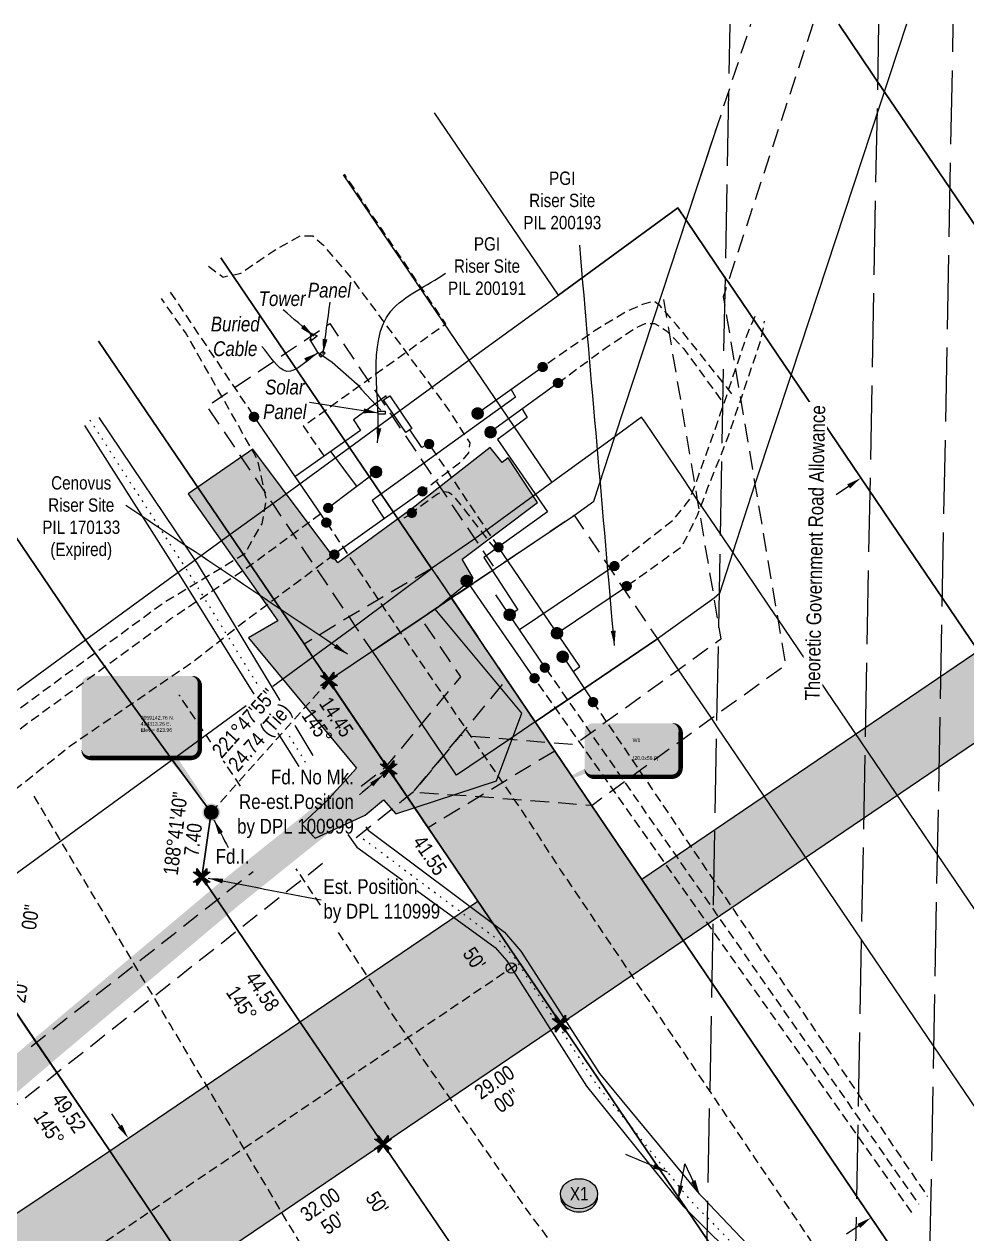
# Model space of a CAD drawing. Extents: x 413456 to 426437, y 6044251 to 6059667.
# Drawn here: x 420933 to 421570, y 6058326 to 6059144 of the extents above; entities that cross this region are included whole.
import ezdxf
from ezdxf.enums import TextEntityAlignment as Align

# ---------------------------------------------------------------- set-up
doc = ezdxf.new("R2018")
doc.units = 0
doc.header["$LTSCALE"] = 5
doc.header["$PDSIZE"] = 0.5
for name, pattern in [('foc-ACCESSROAD', [3.75, 2.5, -1.25]), ('foc-TIELINE', [1.875, 1.25, -0.625]), ('foc-TOPO', [1, 0.2, -0.8]), ('foc-UNSURVEYED', [12.5, 10, -2.5]), ('UG_PIPE', [1.875, 1.25, -0.625])]:
    doc.linetypes.add(name, pattern=pattern)
doc.layers.get('Defpoints').update_dxf_attribs({"color": 9})
for name, color, linetype in [('AS-CABLE', 224, 'foc-CABLE'), ('AS-PIPE-UG', 44, 'UG_PIPE'), ('AS-PIPE-UG_1', 44, 'UG_PIPE'), ('AS-ROADS', 254, 'Continuous'), ('AS-SYMBOL', 7, 'Continuous'), ('CG-NOTES', 7, 'Continuous'), ('F-AR', 190, 'foc-ACCESSROAD'), ('F-RW', 190, 'Continuous'), ('F-WS', 190, 'foc-ACCESSROAD'), ('L-BD', 7, 'Continuous'), ('L-MON', 1, 'Continuous'), ('L-MON-T', 1, 'Continuous'), ('L-ROAD-T', 7, 'Continuous'), ('L-TIE', 7, 'foc-TIELINE'), ('L-USEC', 7, 'foc-UNSURVEYED'), ('P-CROSSINGS', 250, 'Continuous'), ('P-PROPOSED', 10, 'Continuous'), ('P-PROPOSED-H', 21, 'Continuous'), ('P-TEMP-BLOCKS', 250, 'Continuous'), ('P-TEMP-H', 41, 'Continuous'), ('P-TEMP_WORKSPACE', 46, 'Continuous'), ('P-TXT', 4, 'Continuous'), ('T-GENERAL', 48, 'foc-TOPO'), ('T-SLOPE', 48, 'Continuous')]:
    doc.layers.add(name, color=color, linetype=linetype)
for name, color, linetype, lineweight in [('AS-GENERAL', 48, 'Continuous', 18), ('F-AR-T', 190, 'Continuous', 9), ('F-RW-T', 190, 'Continuous', 9), ('F-WS-T', 190, 'Continuous', 9), ('T-TEXT', 48, 'Continuous', 18)]:
    doc.layers.add(name, color=color, linetype=linetype, lineweight=lineweight)
doc.layers.add('AS-PIPE-AG', color=7, linetype='Continuous', true_color=0x7d00fa)
doc.styles.add('80CG', font='ARIALN.TTF', dxfattribs={"height": 10})
doc.styles.add('80L', font='ARIALN.TTF', dxfattribs={"height": 10})
doc.styles.add('Crossing', font='ARIALN.TTF', dxfattribs={"height": 10})
doc.styles.add('foc-LtypeFont', font='ARIALN.TTF', dxfattribs={"height": 7.35})
doc.styles.get("Standard").update_dxf_attribs({"font": 'ARIALN.TTF'})
doc.linetypes.add('foc-CABLE', pattern='A,2,-1,["C",foc-LtypeFont,S=0.2,R=0,X=-0.625,Y=-0.75],-1.24,8', length=12.24)
doc.dimstyles.new('Compass 5 000', dxfattribs={"dimscale": 5, "dimtxt": 9, "dimasz": 2, "dimexe": 0.2, "dimexo": 0.0625, "dimgap": 0.5, "dimtad": 0, "dimtih": 1, "dimtoh": 1, "dimzin": 0, "dimdsep": 46, "dimtxsty": '80CG', "dimcen": 0.1, "dimse1": 1, "dimse2": 1, "dimclrd": 256, "dimclrt": 256, "dimaunit": 1, "dimadec": 4, "dimazin": 0, "dimtfac": 0.06, "dimtofl": 0, "dimtmove": 0, "dimatfit": 1, "dimfxl": 0.2, "dimtolj": 1, "dimtzin": 0, "dimlwd": -1, "dimarcsym": 0})

# ---------------------------------------------------------------- blocks, each defined once
blk = doc.blocks.new('*U65')
h = blk.add_hatch(color=254)
edge = h.paths.add_edge_path()
edge.add_line((-34, -28.5), (34, -28.5))
edge.add_arc((34, -22.5), 6, 270, 360)
edge.add_line((40, -22.5), (40, 21))
edge.add_arc((34, 21), 6, 0, 90)
edge.add_line((34, 27), (-34, 27))
edge.add_arc((-34, 21), 6, 90, 180)
edge.add_line((-40, 21), (-40, -22.5))
edge.add_arc((-34, -22.5), 6, 180, 270)
at = {"color": 1, "flags": 128}
blk.add_lwpolyline([(-34, -28.5, 3, 3, 0), (34, -28.5, 3, 3, 0.414214), (40, -22.5, 3, 3, 0), (40, 21, 3, 0, 0.414214), (34, 27, 0, 0, 0), (-34, 27, 0, 0, 0.414214), (-40, 21, 0, 0, 0), (-40, -22.5, 0, 3, 0.414214)], format="xyseb", close=True, dxfattribs=at)
blk.add_lwpolyline([(46.16, -60.56, 0, 10, 0), (0, 0, 5, 5, 0)], format="xyseb", dxfattribs=at)
at = {"color": 1, "lineweight": 30, "flags": 104}
blk.add_attdef('ENTER_TEXT', text='', height=10, dxfattribs=at).set_placement((-1.04, 0.01), align=Align.MIDDLE_CENTER)
blk = doc.blocks.new('*D113')
at = {"layer": 'Defpoints', "color": 0, "transparency": 16777216}
for p in [(421631.12, 6058926.9), (422546.85, 6057576.68), (422414.5, 6057486.92)]:
    blk.add_point(p, dxfattribs=at)
at = {"layer": 'F-RW-T', "transparency": 16777216}
for p, q in [((421639.4, 6058932.51), (421708.83, 6058979.6)), ((421708.83, 6058979.6), (421718.83, 6058979.6)), ((421490.51, 6058831.53), (421482.23, 6058825.92))]:
    blk.add_line(p, q, dxfattribs=at)
for points in [[(421638.47, 6058933.89), (421640.34, 6058931.13), (421631.12, 6058926.9)], [(421489.57, 6058832.91), (421491.44, 6058830.15), (421498.78, 6058837.15)]]:
    blk.add_solid(points, dxfattribs=at)
at = {"layer": 'F-RW-T', "transparency": 16777216, "insert": (421758.29, 6058979.6), "char_height": 10, "attachment_point": 5, "style": '80CG'}
blk.add_mtext('\\A1;NGTL\\P32.00 P/L R/W\\PDPL 190060', dxfattribs=at)
blk = doc.blocks.new('*D163')
at = {"layer": 'Defpoints', "color": 0, "transparency": 16777216}
for p in [(421588.52, 6058393.18), (421650.17, 6058302.27), (421567.4, 6058246.14)]:
    blk.add_point(p, dxfattribs=at)
at = {"layer": 'F-RW-T', "transparency": 16777216}
for p, q in [((421596.8, 6058398.8), (421760.19, 6058509.59)), ((421760.19, 6058509.59), (421770.19, 6058509.59)), ((421497.47, 6058331.44), (421489.2, 6058325.83))]:
    blk.add_line(p, q, dxfattribs=at)
for points in [[(421595.86, 6058400.17), (421597.73, 6058397.42), (421588.52, 6058393.18)], [(421496.54, 6058332.82), (421498.41, 6058330.06), (421505.75, 6058337.06)]]:
    blk.add_solid(points, dxfattribs=at)
at = {"layer": 'F-RW-T', "transparency": 16777216, "insert": (421809.72, 6058509.59), "char_height": 10, "attachment_point": 5, "style": '80CG'}
blk.add_mtext('\\A1;Cenovus\\P20.00 P/L R/W\\PPLA 170285\\P(Expired)', dxfattribs=at)
blk = doc.blocks.new('*D167')
at = {"layer": 'Defpoints', "color": 0, "transparency": 16777216}
for p in [(421540.4, 6058286), (422606.79, 6056713.41), (422524.03, 6056657.28)]:
    blk.add_point(p, dxfattribs=at)
at = {"layer": 'F-RW-T', "transparency": 16777216}
for p, q in [((421548.68, 6058291.61), (421556.96, 6058297.22)), ((421556.96, 6058297.22), (421566.96, 6058297.22)), ((421449.36, 6058224.26), (421441.08, 6058218.65))]:
    blk.add_line(p, q, dxfattribs=at)
for points in [[(421547.74, 6058292.99), (421549.61, 6058290.23), (421540.4, 6058286)], [(421448.42, 6058225.64), (421450.29, 6058222.88), (421457.64, 6058229.87)]]:
    blk.add_solid(points, dxfattribs=at)
at = {"layer": 'F-RW-T', "transparency": 16777216, "insert": (421606.49, 6058297.22), "char_height": 10, "attachment_point": 5, "style": '80CG'}
blk.add_mtext('\\A1;PGI\\P20.00 P/L R/W\\PPLA 150225', dxfattribs=at)
blk = doc.blocks.new('*D209')
at = {"layer": 'Defpoints', "color": 0, "transparency": 16777216}
for p in [(421081.67, 6058443.82), (421137.75, 6058361.08), (421059.51, 6058308.06)]:
    blk.add_point(p, dxfattribs=at)
at = {"layer": 'P-TXT', "transparency": 16777216}
for p, q in [((420997.83, 6058399.08), (420992.22, 6058407.36)), ((421065.12, 6058299.78), (421070.73, 6058291.5)), ((421070.73, 6058291.5), (421080.73, 6058291.5))]:
    blk.add_line(p, q, dxfattribs=at)
for points in [[(420999.21, 6058400.02), (420996.45, 6058398.15), (421003.44, 6058390.81)], [(421066.5, 6058300.72), (421063.74, 6058298.85), (421059.51, 6058308.06)]]:
    blk.add_solid(points, dxfattribs=at)
at = {"layer": 'P-TXT', "transparency": 16777216, "insert": (421097.12, 6058291.5), "char_height": 10, "attachment_point": 5, "style": '80CG'}
blk.add_mtext('\\A1;20.00', dxfattribs=at)
blk = doc.blocks.new('PIG')
h = blk.add_hatch(color=255)
h.dxf.hatch_style = 1
edge = h.paths.add_edge_path()
edge.add_arc((0, 0), 0.85, 0, 360)
at = {"layer": 'AS-SYMBOL'}
h = blk.add_hatch(color=13, dxfattribs=at)
h.dxf.hatch_style = 1
h.paths.add_polyline_path([(-0.1, 0, 1), (-0.55, 0, 1)])
h = blk.add_hatch(color=13, dxfattribs=at)
h.dxf.hatch_style = 1
h.paths.add_polyline_path([(0.1, 0, 1), (0.55, 0, 1)])
at = {"layer": 'AS-SYMBOL', "color": 13}
for centre, radius in [((0, 0), 0.75), ((-0.33, 0), 0.225), ((0.33, 0), 0.225)]:
    blk.add_circle(centre, radius, dxfattribs=at)
blk = doc.blocks.new('RISER')
h = blk.add_hatch(color=255)
h.dxf.hatch_style = 1
edge = h.paths.add_edge_path()
edge.add_arc((0, 0), 0.7, 0, 360)
blk.add_hatch(color=13).paths.add_polyline_path([(0.58, -0.15), (-0.58, -0.15, 0.774597)])
at = {"color": 13}
blk.add_line((-0.58, -0.15), (0.58, -0.15), dxfattribs=at)
blk.add_circle((0, 0), 0.6, dxfattribs=at)
blk = doc.blocks.new('xing2')
h = blk.add_hatch(color=50)
h.dxf.hatch_style = 1
edge = h.paths.add_edge_path()
edge.add_ellipse((0, 0), major_axis=(-12.5, 0), ratio=0.816297, start_angle=0, end_angle=360)
h = blk.add_hatch(color=250)
h.dxf.hatch_style = 1
edge = h.paths.add_edge_path()
edge.add_ellipse((0, -2.05), major_axis=(-12.5, 0), ratio=0.816297, start_angle=0, end_angle=180)
edge.add_line((12.5, -2.05), (12.5, 0))
edge.add_ellipse((0, 0), major_axis=(-12.5, 0), ratio=0.816297, start_angle=0, end_angle=180, ccw=False)
edge.add_line((-12.5, 0), (-12.5, -2.05))
at = {"color": 250}
blk.add_ellipse((0, 0), major_axis=(-12.5, 0), ratio=0.816297, dxfattribs=at)
blk.add_ellipse((0, -2.05), major_axis=(-12.5, 0), ratio=0.816297, start_param=0, end_param=3.141593, dxfattribs=at)
at = {"color": 250, "style": 'Crossing'}
blk.add_attdef('CROSSING', text='', height=9, dxfattribs=at).set_placement((0.09, 0.02), align=Align.MIDDLE_CENTER)
at = {"color": 250, "style": 'Crossing', "flags": 1}
for tag, p in [('OWNER', (0.09, -12.49)), ('DESCRIPTION', (0.09, -25.77)), ('LOCATION', (0.09, -39.3)), ('DWG_REF', (0.09, -52.84))]:
    blk.add_attdef(tag, text='', height=9, dxfattribs=at).set_placement(p, align=Align.MIDDLE_CENTER)
blk = doc.blocks.new('fdia')
at = {"color": 255, "const_width": 1}
blk.add_lwpolyline([(-0.5, 0, 1), (0.5, 0, 1)], format="xyb", close=True, dxfattribs=at)
blk = doc.blocks.new('Fdiaa')
blk.add_blockref('fdia', (0, 0))
blk = doc.blocks.new('fdib')
at = {"color": 1, "const_width": 1.6}
blk.add_lwpolyline([(-0.4, 0, 1), (0.4, 0, 1)], format="xyb", close=True, dxfattribs=at)
at = {"color": 1}
blk.add_circle((0, 0), 0.8, dxfattribs=at)
blk = doc.blocks.new('Fdibb')
blk.add_blockref('fdib', (0, 0))
blk = doc.blocks.new('fdicc')
for name in ['Fdibb', 'Fdiaa']:
    blk.add_blockref(name, (0, 0))
blk = doc.blocks.new('FDI')
blk.add_blockref('fdicc', (0, 0))
blk = doc.blocks.new('TEMP')
h = blk.add_hatch(color=255)
h.dxf.hatch_style = 1
h.paths.add_polyline_path([(0, 0.25), (-0.67, 1.15), (-0.67, 0.67), (-1.15, 0.67), (-0.25, 0), (-1.15, -0.67), (-0.67, -0.67), (-0.67, -1.15), (0, -0.25), (0.67, -1.15), (0.67, -0.67), (1.15, -0.67), (0.25, 0), (1.15, 0.67), (0.67, 0.67), (0.67, 1.15)])
h.paths.add_polyline_path([(0.57, 0.85), (0.57, 0.57), (0.85, 0.57), (0.08, 0), (0.85, -0.57), (0.57, -0.57), (0.57, -0.85), (0, -0.08), (-0.57, -0.85), (-0.57, -0.57), (-0.85, -0.57), (-0.08, 0), (-0.85, 0.57), (-0.57, 0.57), (-0.57, 0.85), (0, 0.08)], flags=16)
h = blk.add_hatch(color=1)
h.dxf.hatch_style = 1
h.paths.add_polyline_path([(0, 0.08), (-0.57, 0.85), (-0.57, 0.57), (-0.85, 0.57), (-0.08, 0), (-0.85, -0.57), (-0.57, -0.57), (-0.57, -0.85), (0, -0.08), (0.57, -0.85), (0.57, -0.57), (0.85, -0.57), (0.08, 0), (0.85, 0.57), (0.57, 0.57), (0.57, 0.85)])
at = {"color": 1}
for p, q in [((-0.08, 0), (0.08, 0)), ((0, 0.08), (0, -0.08))]:
    blk.add_line(p, q, dxfattribs=at)
at = {"color": 255, "flags": 128}
blk.add_lwpolyline([(-0.25, 0), (-1.15, 0.67), (-0.67, 0.67), (-0.67, 1.15), (0, 0.25), (0.67, 1.15), (0.67, 0.67), (1.15, 0.67), (0.25, 0), (1.15, -0.67), (0.67, -0.67), (0.67, -1.15), (0, -0.25), (-0.67, -1.15), (-0.67, -0.67), (-1.15, -0.67)], close=True, dxfattribs=at)
at = {"color": 1, "flags": 128}
blk.add_lwpolyline([(-0.08, 0), (-0.85, 0.57), (-0.57, 0.57), (-0.57, 0.85), (0, 0.08), (0.57, 0.85), (0.57, 0.57), (0.85, 0.57), (0.08, 0), (0.85, -0.57), (0.57, -0.57), (0.57, -0.85), (0, -0.08), (-0.57, -0.85), (-0.57, -0.57), (-0.85, -0.57)], close=True, dxfattribs=at)
blk = doc.blocks.new('*U292')
at = {"true_color": 0xff8aff}
h = blk.add_hatch(color=211, dxfattribs=at)
edge = h.paths.add_edge_path()
edge.add_line((-26.5, -17.74), (26.5, -17.74))
edge.add_arc((26.5, -11.74), 6, 270, 360)
edge.add_line((32.5, -11.74), (32.5, 12.5))
edge.add_arc((26.5, 12.5), 6, 0, 90)
edge.add_line((26.5, 18.5), (-26.5, 18.5))
edge.add_arc((-26.5, 12.5), 6, 90, 180)
edge.add_line((-32.5, 12.5), (-32.5, -11.74))
edge.add_arc((-26.5, -11.74), 6, 180, 270)
at = {"color": 250, "flags": 128}
blk.add_lwpolyline([(-26.5, -17.74, 3, 3, 0), (26.5, -17.74, 3, 3, 0.414214), (32.5, -11.74, 3, 3, 0), (32.5, 12.5, 3, 0, 0.414214), (26.5, 18.5, 0, 0, 0), (-26.5, 18.5, 0, 0, 0.414214), (-32.5, 12.5, 0, 0, 0), (-32.5, -11.74, 0, 3, 0.414214)], format="xyseb", close=True, dxfattribs=at)
at = {"flags": 128}
blk.add_lwpolyline([(-56.26, -24.49, 0, 7.5, 0), (0, 0, 0, 0, 0)], format="xyseb", dxfattribs=at)
at = {"color": 250, "lineweight": 30, "flags": 104}
blk.add_attdef('TEMP_AREA_W1', text='', height=12, dxfattribs=at).set_placement((0, 8.26), align=Align.MIDDLE_CENTER)
blk.add_attdef('ENTER_TEXT', text='', height=9, dxfattribs=at).set_placement((0.01, -3.78), align=Align.TOP_CENTER)

msp = doc.modelspace()

# ---------------------------------------------------------------- hatches: boundary and pattern name
at = {"layer": 'AS-ROADS'}
h = msp.add_hatch(color=256, dxfattribs=at)
h.dxf.hatch_style = 1
h.paths.add_polyline_path([(421137.59, 6058618.77), (421120.775, 6058603.06), (421129.901, 6058593.751), (421163.545, 6058609.16), (421176.035, 6058619.675), (421184.38, 6058610.2), (421252.425, 6058632.5), (421269.555, 6058678.3), (421210.9, 6058748.43), (421236.615, 6058769.485), (421229.23, 6058782.385), (421280.265, 6058820.725), (421260.24, 6058850.825), (421256.25, 6058847.58), (421248.07, 6058857.94), (421195.405, 6058816.62), (421145.16, 6058779.755), (421087.66, 6058856.815), (421044.045, 6058826.6), (421104.585, 6058740.715), (421084.73, 6058729.21), (421157.74, 6058641.075)])
at = {"layer": 'P-PROPOSED-H'}
h = msp.add_hatch(color=256, dxfattribs=at)
h.dxf.hatch_style = 1
h.paths.add_polyline_path([(420878.82, 6058307.205), (420990.918, 6058382.321), (421239.842, 6058551.006), (421295.793, 6058468.177), (421046.777, 6058299.429), (420859.528, 6058173.955)])
at = {"layer": 'P-TEMP-H'}
h = msp.add_hatch(color=256, dxfattribs=at)
h.dxf.hatch_style = 1
h.paths.add_polyline_path([(421940.758, 6058905.831), (421912.691, 6058947.184), (421350.66, 6058565.73), (421378.727, 6058524.377)])
h = msp.add_hatch(color=256, dxfattribs=at)
h.dxf.hatch_style = 1
h.paths.add_polyline_path([(421295.793, 6058468.177), (421378.727, 6058524.377), (421222.022, 6058756.061), (421139.073, 6058700.181)])

# ---------------------------------------------------------------- linework, layer by layer
at = {"layer": 'AS-CABLE', "flags": 128}
msp.add_lwpolyline([(421125.885, 6058931.055), (421131.175, 6058922.43), (421141.325, 6058915.585), (421158.135, 6058900.755), (421161.235, 6058897.14), (421174.33, 6058883.055)], dxfattribs=at)
at = {"layer": 'AS-GENERAL', "flags": 128}
for points in [[(421127.025, 6058930.29), (421126.78, 6058935.355), (421131.1, 6058933.23)], [(421127.025, 6058930.29), (421131.1, 6058933.23)], [(421135.17, 6058922.98), (421132.315, 6058920.53), (421133.617, 6058919.013), (421136.554, 6058921.534), (421135.17, 6058922.98)]]:
    msp.add_lwpolyline(points, dxfattribs=at)
for points in [[(421195.15, 6058870.63), (421191.16, 6058867.97), (421176.12, 6058890.08), (421180.22, 6058892.67)], [(421177.193, 6058880.356), (421172.439, 6058880.356), (421172.439, 6058882.449), (421177.193, 6058882.449)]]:
    msp.add_lwpolyline(points, close=True, dxfattribs=at)
at = {"layer": 'AS-GENERAL'}
msp.add_circle((421262.414, 6058505.93), 3.524, dxfattribs=at)
at = {"layer": 'AS-PIPE-AG', "flags": 128}
for points in [[(421283.895, 6058912.35), (421241.12, 6058881.84)], [(421262.335, 6058897.025), (421265.385, 6058891.895), (421168.39, 6058822.025), (421176.275, 6058809.945)], [(421293.145, 6058900.85), (421249.825, 6058869.31)], [(421178.12, 6058891.195), (421177.81, 6058892.88), (421155.79, 6058876.47), (421160.46, 6058869.235), (421116.15, 6058838.105)], [(421088.855, 6058878.08), (421137.025, 6058807.55)], [(421269.94, 6058883.6), (421273.28, 6058878.105), (421253.175, 6058863.275), (421286.94, 6058814.435), (421243.975, 6058783.5), (421266.87, 6058748.035), (421261.4, 6058744.71)], [(421207.04, 6058860.69), (421201.985, 6058857.89), (421193.695, 6058870.12)], [(421157.72, 6058831.82), (421140.635, 6058854.855)], [(421138.915, 6058817.195), (421169.895, 6058840.675)], [(421202.38, 6058828.15), (421143.08, 6058785.825)], [(421194.83, 6058812.715), (421189.85, 6058810.085)], [(421304.38, 6058706.27), (421308.76, 6058709.845), (421253.795, 6058790.36)], [(421331.33, 6058777.045), (421268.035, 6058734.44)], [(421277.535, 6058702.46), (421233.605, 6058766.06)], [(421294.81, 6058733.125), (421339.645, 6058763.36)], [(421251.69, 6058758.18), (421284.57, 6058709.785)], [(421297.84, 6058715.96), (421317.275, 6058686.495)]]:
    msp.add_lwpolyline(points, dxfattribs=at)
at = {"layer": 'AS-PIPE-UG', "flags": 128}
for points in [[(421135.82, 6058852.115), (421121.945, 6058872.385), (421218.125, 6058941.565), (421149.552, 6059042.743)], [(421057.699, 6058980.354), (421067.55, 6058973.09), (421079.62, 6058975.7), (421101.36, 6058990.655), (421119.68, 6059000.89), (421128.24, 6059000.865), (421135.45, 6058994.565), (421154.325, 6058972.425), (421188.23, 6058926.415), (421220.53, 6058882.635), (421234.325, 6058860.9), (421233.455, 6058854.2), (421230.91, 6058851.045), (421227.475, 6058847.21), (421202.365, 6058828.195)], [(421031.855, 6058962.8), (421046.69, 6058940.73), (421088.15, 6058879.115)], [(420698.95, 6058523.19), (420769.535, 6058579.42), (420908.965, 6058665.95), (421026.995, 6058752.73), (421082.35, 6058786.175), (421093.885, 6058806.275), (421096.9, 6058822.745), (421090.87, 6058849.765), (421042.145, 6058935.59), (421025.807, 6058958.693)], [(421411.56, 6058894.17), (421383.71, 6058929.26), (421374.235, 6058940.855), (421362.865, 6058953.935), (421358.95, 6058956.67), (421351.775, 6058954.765), (421340.32, 6058949.74), (421319.125, 6058937.02), (421284.43, 6058912.725)], [(421427.125, 6058946.445), (421422.08, 6058934.825), (421399.84, 6058869.135), (421388.43, 6058837.11), (421383.42, 6058823.715), (421371.39, 6058808.19), (421333.165, 6058778.39)], [(421427.125, 6058946.445), (421422.08, 6058934.825), (421399.84, 6058869.135), (421388.43, 6058837.11), (421383.42, 6058823.715), (421371.39, 6058808.19), (421333.165, 6058778.39)], [(421341.32, 6058764.69), (421377.83, 6058790.835), (421388.465, 6058812.105), (421395.685, 6058831.365), (421408.895, 6058864.495), (421431.345, 6058930.655), (421433.755, 6058943.255)], [(421294.005, 6058901.445), (421326, 6058925.045), (421346.735, 6058938.8), (421352.9, 6058941.7), (421359.4, 6058941.735), (421367.325, 6058936.82), (421379.075, 6058924.605), (421404.735, 6058889.385)], [(421132.005, 6058921.87), (421131.54, 6058921.835)], [(421253.795, 6058790.4), (421206.96, 6058860.285)], [(421251.685, 6058789.23), (421246.04, 6058796.34), (421232.47, 6058813.85), (421223.35, 6058825.395), (421220.09, 6058827.32), (421215.81, 6058827.99), (421212.62, 6058826.375), (421195.435, 6058813.89)], [(420708.03, 6058511.63), (420778.18, 6058567.555), (420915.09, 6058656.595), (421032.325, 6058742.185), (421083.1, 6058776.155), (421138.52, 6058816.8)], [(421137.655, 6058806.89), (421180.45, 6058743.035), (421240.815, 6058654.085), (421269.19, 6058612.8), (421295.585, 6058572.34), (421426.97, 6058377.5), (421478.635, 6058301.08)], [(421142.82, 6058785.42), (421081.565, 6058739.66), (421047.475, 6058713.01), (420964.06, 6058655.805), (420921.835, 6058622.235), (420828.755, 6058556.95), (420724.79, 6058485.585)], [(421286.035, 6058707.985), (421347.43, 6058619.535), (421537.785, 6058346.21)], [(421533.255, 6058340.62), (421341.15, 6058612.44), (421279.255, 6058700.09)], [(421059.36, 6058658.54), (421037.725, 6058690.68)], [(421317.655, 6058685.735), (421358.61, 6058625.345), (421543.91, 6058351.25)], [(421079.344, 6058628.853), (421067.859, 6058645.914)], [(420939.51, 6058622.135), (420987.388, 6058541.802), (421032.115, 6058466.755), (421075.615, 6058393.57), (421133.615, 6058295.89), (421202.45, 6058189.505)], [(421133.509, 6058548.257), (421129.145, 6058554.87), (421117.039, 6058572.855), (421117.039, 6058572.855)], [(421337.945, 6058256.48), (421274.53, 6058340.215), (421186.225, 6058468.355), (421144.107, 6058532.193)]]:
    msp.add_lwpolyline(points, dxfattribs=at)
at = {"layer": 'AS-PIPE-UG_1', "flags": 128}
msp.add_lwpolyline([(420902.713, 6058263.44), (421267.817, 6058509.591)], dxfattribs=at)
at = {"layer": 'AS-ROADS', "flags": 128}
msp.add_lwpolyline([(421137.59, 6058618.77), (421120.775, 6058603.06), (421129.901, 6058593.751), (421163.545, 6058609.16), (421176.035, 6058619.675), (421184.38, 6058610.2), (421252.425, 6058632.5), (421269.555, 6058678.3), (421210.9, 6058748.43), (421236.615, 6058769.485), (421229.23, 6058782.385), (421280.265, 6058820.725), (421260.24, 6058850.825), (421256.25, 6058847.58), (421248.07, 6058857.94), (421195.405, 6058816.62), (421145.16, 6058779.755), (421087.66, 6058856.815), (421044.045, 6058826.6), (421104.585, 6058740.715), (421084.73, 6058729.21), (421157.74, 6058641.075)], close=True, dxfattribs=at)
at = {"layer": 'AS-ROADS', "const_width": 19.991, "flags": 128}
msp.add_lwpolyline([(421166.135, 6058631.735), (421072.03, 6058556.13), (420948.915, 6058452.7), (420890.295, 6058402.405), (420860.305, 6058374.72), (420842.825, 6058357.515), (420819.425, 6058319.855), (420807.03, 6058286.705), (420800.6, 6058257.175), (420792.075, 6058207.64), (420780.69, 6058112.875), (420767.49, 6058002.355), (420756.06, 6057933.25), (420743.595, 6057878.92), (420732.235, 6057841.86), (420719.84, 6057812.96), (420697.565, 6057777.695), (420670.48, 6057745.8), (420601.485, 6057682.955), (420540.407, 6057637.103)], dxfattribs=at)
at = {"layer": 'F-AR', "flags": 128}
for points in [[(421466.458, 6059144.068), (421409.087, 6058969.887), (421407.038, 6058963.539), (421405.797, 6058959.76), (421406.848, 6058953.514), (421427.213, 6058832.994), (421442.588, 6058741.97), (421447.884, 6058710.615), (421401.625, 6058677.262), (421397.77, 6058674.48), (421317.034, 6058615.735), (421240.633, 6058621.604), (421195.904, 6058624.535), (421216.515, 6058649.404), (421228.012, 6058663.272), (421261.371, 6058660.591), (421287.808, 6058658.468), (421305.256, 6058657.065), (421375.324, 6058707.585), (421402.57, 6058727.233), (421404.316, 6058728.489), (421402.766, 6058737.639), (421399.668, 6058756.001), (421388.475, 6058822.265), (421364.73, 6058962.852), (421380.689, 6059011.513), (421424.499, 6059144.068)], [(421160.98, 6058628.767), (421178.143, 6058642.285), (421201.903, 6058670.932), (421228.216, 6058702.677), (421201.511, 6058742.285), (421222.019, 6058756.076), (421244.349, 6058722.93), (421259.199, 6058700.898), (421216.515, 6058649.404), (421195.904, 6058624.535), (421192.096, 6058621.534), (421154.979, 6058591.877)], [(421134.866, 6058576.425), (421077.636, 6058531.315), (420951.737, 6058432.078), (420890.303, 6058383.654), (420871.475, 6058368.816), (420854.161, 6058335.566), (420819.849, 6058269.674), (420753.513, 6057831.363), (420704.419, 6057744.058), (420652.652, 6057704.372), (420637.692, 6057724.387), (420685.148, 6057760.77), (420729.489, 6057839.627), (420795.761, 6058277.527), (420838.213, 6058359.048), (420851.791, 6058385.119), (420895.494, 6058419.567), (420900.781, 6058423.735)], [(420937.661, 6058452.802), (420937.661, 6058452.802), (421063.554, 6058552.036), (421087.785, 6058571.121)]]:
    msp.add_lwpolyline(points, dxfattribs=at)
at = {"layer": 'F-RW'}
for points in [[(421529.612, 6059144.068), (421451.685, 6058907.125), (421427.213, 6058832.994), (421412.184, 6058787.037), (421403.172, 6058759.08), (421399.668, 6058756.001), (421361.243, 6058728.352), (421278.529, 6058672.226), (421261.371, 6058660.591), (421225.453, 6058636.234), (421216.515, 6058649.404), (421201.903, 6058670.932), (421168.557, 6058720.066), (421201.511, 6058742.285), (421222.021, 6058756.09), (421251.439, 6058775.948), (421305.168, 6058812.176), (421318.183, 6058821.616), (421332.491, 6058865.088), (421364.73, 6058962.852), (421380.686, 6059011.477), (421401.449, 6059074.313)], [(421483.848, 6059144.068), (421514.666, 6059098.632), (421559.192, 6059032.958), (421945.414, 6058463.478)], [(421945.417, 6058463.48), (421559.194, 6059032.962), (421514.669, 6059098.632), (421483.853, 6059144.068)], [(421750.656, 6058465.84), (421553.955, 6058755.899), (421519.566, 6058806.563), (421451.624, 6058906.997), (421409.025, 6058969.82), (421407.202, 6058972.209), (421380.663, 6059011.481), (421374.963, 6059019.89), (421294.3, 6058960.809), (421210.557, 6059084.179)], [(421148.67, 6059042.144), (421233.764, 6058916.855), (421289.975, 6058834.088), (421237.872, 6058796.071), (421208.57, 6058775.988), (421187.29, 6058807.339), (421152.966, 6058857.899), (421109.757, 6058921.527), (421065.984, 6058985.982)], [(421729.56, 6058318.793), (421550.677, 6058582.576), (421442.588, 6058741.97), (421436.748, 6058750.582), (421412.163, 6058787.116), (421403.936, 6058799.482), (421388.475, 6058822.265), (421378.792, 6058836.534), (421352.901, 6058874.934), (421350.442, 6058878.392), (421332.489, 6058865.091), (421289.975, 6058834.088), (421237.872, 6058796.071), (421208.57, 6058775.988), (421187.29, 6058807.339), (421152.966, 6058857.899), (421181.933, 6058879.034), (421213.587, 6058902.132), (421233.764, 6058916.855), (421294.351, 6058960.945), (421375.024, 6059019.932), (421380.659, 6059011.509), (421407.202, 6058972.209), (421409.054, 6058969.909), (421451.646, 6058907.033), (421519.573, 6058806.578), (421553.955, 6058755.899), (421813.139, 6058373.702)], [(421065.991, 6058985.987), (421109.759, 6058921.531), (421152.966, 6058857.899), (421187.29, 6058807.339), (421208.568, 6058775.991), (421222.014, 6058756.072), (421244.349, 6058722.93), (421259.199, 6058700.898), (421278.529, 6058672.226), (421287.808, 6058658.468), (421291.789, 6058652.562), (421316.937, 6058615.536), (421398.191, 6058495.655), (421523.073, 6058311.506)], [(421440.313, 6058255.383), (421394.913, 6058322.329), (421206.128, 6058600.721), (421192.096, 6058621.534), (421178.124, 6058642.264), (421128.316, 6058716.131), (421122.307, 6058725.045), (421072.148, 6058798.927), (420983.29, 6058929.814)], [(420983.29, 6058929.814), (421072.148, 6058798.927), (421122.307, 6058725.045), (421128.316, 6058716.131), (421178.13, 6058642.268), (421192.096, 6058621.534), (421206.128, 6058600.721), (421394.913, 6058322.329), (421499.714, 6058167.791)], [(420883.414, 6058861.976), (420974.508, 6058727.681), (421031.209, 6058649.026), (421059.595, 6058611.125), (421053.132, 6058567.367), (421063.552, 6058552.032), (421077.636, 6058531.315), (421320.352, 6058174.032)], [(421378.632, 6058088.243), (421077.636, 6058531.315), (421063.552, 6058552.032), (421053.132, 6058567.367), (421059.595, 6058611.125), (421031.209, 6058649.026), (420974.508, 6058727.681), (420883.414, 6058861.976)], [(419980.53, 6057999.391), (420044.279, 6058048.934), (420079.113, 6058074.369), (420263.844, 6058209.137), (420715.964, 6058539.023), (420823.042, 6058617.155), (420825.032, 6058618.608), (420865.432, 6058648.089), (420974.508, 6058727.681), (421072.148, 6058798.927), (421101.129, 6058820.075), (421152.968, 6058857.899), (421187.29, 6058807.339), (421208.755, 6058775.718), (421156.929, 6058737.103), (421128.316, 6058716.131), (421101.129, 6058696.248)], [(420990.468, 6058382.993), (420955.263, 6058434.857), (420941.192, 6058455.586), (420907.766, 6058504.828), (420915.958, 6058561.177), (420917.055, 6058568.245), (420865.432, 6058648.089), (420771.695, 6058786.094)], [(421583.296, 6058222.702), (421398.191, 6058495.655), (421316.943, 6058615.55), (421291.789, 6058652.562), (421287.808, 6058658.468), (421278.529, 6058672.226), (421361.245, 6058728.348), (421375.324, 6058707.585), (421397.77, 6058674.48), (421401.469, 6058669.025), (421548.22, 6058452.614), (421666.885, 6058277.617)], [(421083.237, 6058683.163), (421030.951, 6058644.923), (420915.958, 6058561.177), (420881.248, 6058535.851), (420803.041, 6058478.782), (420772.178, 6058456.262), (420324.931, 6058129.926), (420140.235, 6057995.164), (420104.448, 6057969.055), (420041.888, 6057920.438)], [(420884.513, 6058539.083), (420990.468, 6058382.993)], [(421189.811, 6058085.507), (420990.468, 6058382.993)], [(420990.468, 6058382.993), (421246.254, 6058001.275)]]:
    msp.add_lwpolyline(points, dxfattribs=at)
at = {"layer": 'F-WS', "flags": 128}
for points in [[(421201.511, 6058742.285), (421168.557, 6058720.066), (421156.875, 6058737.334), (421152.769, 6058743.48), (421101.129, 6058820.071), (421056.795, 6058885.825), (421109.761, 6058921.539), (421139.676, 6058941.707), (421181.933, 6058879.034), (421237.872, 6058796.071), (421251.439, 6058775.948), (421222.027, 6058756.064), (421201.511, 6058742.285)], [(421361.245, 6058728.348), (421278.529, 6058672.226), (421259.199, 6058700.898), (421244.349, 6058722.93), (421222.019, 6058756.076), (421251.439, 6058775.948), (421305.002, 6058812.064), (421361.245, 6058728.348)], [(421291.789, 6058652.562), (421206.128, 6058600.721), (421192.096, 6058621.534), (421178.126, 6058642.264), (421128.316, 6058716.131), (421122.307, 6058725.045), (421152.772, 6058743.48), (421208.398, 6058776.242), (421222.014, 6058756.076), (421244.349, 6058722.926), (421259.199, 6058700.898), (421278.529, 6058672.226), (421291.789, 6058652.562)]]:
    msp.add_lwpolyline(points, close=True, dxfattribs=at)
at = {"layer": 'L-TIE', "flags": 128}
msp.add_lwpolyline([(421059.595, 6058611.125), (421139.073, 6058700.181)], dxfattribs=at)
at = {"layer": 'L-USEC'}
for p, q in [((421389.738, 6058048.423), (421410.457, 6059144.068)), ((421491.329, 6058099.848), (421511.075, 6059144.068)), ((421542.032, 6058125.514), (421561.294, 6059144.068))]:
    msp.add_line(p, q, dxfattribs=at)
at = {"layer": 'P-PROPOSED', "flags": 128}
msp.add_lwpolyline([(420878.82, 6058307.205), (420990.918, 6058382.321), (421239.842, 6058551.006), (421295.793, 6058468.177), (421046.777, 6058299.429), (420859.528, 6058173.955)], close=True, dxfattribs=at)
at = {"layer": 'P-TEMP_WORKSPACE'}
msp.add_lwpolyline([(421295.793, 6058468.177), (421378.727, 6058524.377), (421222.022, 6058756.061), (421139.073, 6058700.181), (421295.793, 6058468.177)], close=True, dxfattribs=at)
at = {"layer": 'T-GENERAL', "flags": 128}
for points in [[(420977.39, 6058876.585), (421044.515, 6058772.62), (421092.51, 6058694.793)], [(421112.183, 6058662.892), (421123.13, 6058645.14)], [(421162.305, 6058593.235), (421162.305, 6058593.235), (421162.305, 6058593.235), (421254.71, 6058524.045), (421264.305, 6058513.255), (421318.885, 6058428.71), (421383.04, 6058349.28), (421426.145, 6058305.04), (421473.785, 6058278.705), (421547.88, 6058254.705)]]:
    msp.add_lwpolyline(points, dxfattribs=at)
at = {"layer": 'T-SLOPE', "flags": 128}
for points in [[(420983.56, 6058878.095), (421050.095, 6058779.5), (421105.84, 6058686.864)], [(420973.84, 6058872.6), (421038.965, 6058770.075), (421088.268, 6058690.938)], [(421116.076, 6058669.855), (421128.225, 6058649.665)], [(421104.668, 6058664.614), (421118.725, 6058642.05)], [(421164.021, 6058601.362), (421165.775, 6058598.995), (421257.775, 6058530.175), (421268.94, 6058517.145), (421322.155, 6058434.625), (421387.81, 6058354.88), (421430.435, 6058310.185), (421474.91, 6058284.175), (421556.56, 6058262.34)], [(421151.943, 6058596.079), (421158.015, 6058587.675), (421188.96, 6058565.235)], [(421198.507, 6058558.312), (421251.565, 6058519.835), (421259.425, 6058510.62), (421313.3, 6058426.08), (421378.665, 6058344.715), (421422.91, 6058300.9), (421472.375, 6058273.88), (421545.44, 6058248.795)]]:
    msp.add_lwpolyline(points, dxfattribs=at)

# ---------------------------------------------------------------- block references
at = {"layer": 'AS-SYMBOL', "color": 6, "xscale": 4.997817849999861, "yscale": 4.997817849999861, "zscale": 4.997817849999861}
for name, p in [('RISER', (421283.71, 6058912.26)), ('RISER', (421294.005, 6058901.445)), ('PIG', (421239.66, 6058880.855)), ('PIG', (421248.425, 6058868.18)), ('RISER', (421206.9, 6058860.195)), ('PIG', (421171.025, 6058841.27)), ('PIG', (421232.325, 6058767.565)), ('PIG', (421261.4, 6058744.71)), ('PIG', (421293.31, 6058732.25)), ('PIG', (421297.21, 6058716.335)), ('RISER', (421285.105, 6058708.93)), ('RISER', (421278.195, 6058701.81)), ('RISER', (421317.66, 6058685.68))]:
    msp.add_blockref(name, p, dxfattribs=at)
at = {"layer": 'AS-SYMBOL', "color": 3, "xscale": 4.997817849999861, "yscale": 4.997817849999861, "zscale": 4.997817849999861}
for p in [(421283.71, 6058912.26), (421294.005, 6058901.445), (421088.515, 6058878.55), (421202.37, 6058828.18), (421138.575, 6058816.935), (421195.195, 6058813.605), (421137.385, 6058807.035), (421142.815, 6058785.41), (421253.795, 6058790.36), (421332.235, 6058777.69), (421340.475, 6058764.1)]:
    msp.add_blockref('RISER', p, dxfattribs=at)
at = {"layer": 'CG-NOTES', "color": 6}
ref = msp.add_blockref('*U65', (421011.846, 6058676.371), dxfattribs=dict(at, xscale=0.99956357, yscale=0.99956357, zscale=0.99956357))
lines = msp.add_mtext('6059142.76 N.\\P414313.26 E.\\PElev.= 823.96', dxfattribs={"layer": '0', "color": 1, "insert": (421011.846, 6058676.371), "char_height": 2.5, "attachment_point": 1})
ref.add_attrib('ENTER_TEXT', '', (421011.846, 6058676.371), dxfattribs={"flags": 104}).embed_mtext(lines)
at = {"layer": 'L-MON', "color": 3}
for name, p, xscale, yscale, zscale in [('TEMP', (421139.073, 6058700.181), 4.997817849999936, 4.997817849999936, 4.997817849999936), ('TEMP', (421179.626, 6058640.434), 4.997817849999936, 4.997817849999936, 4.997817849999936), ('FDI', (421059.595, 6058611.125), 4.999999999999912, 4.999999999999912, 4.999999999999912), ('TEMP', (421053.132, 6058567.367), 4.997817849999914, 4.997817849999914, 4.997817849999914)]:
    msp.add_blockref(name, p, dxfattribs=dict(at, xscale=xscale, yscale=yscale, zscale=zscale))
at = {"layer": 'L-MON', "color": 6, "xscale": 4.997817849999986, "yscale": 4.997817849999986, "zscale": 4.997817849999986}
for p in [(421295.793, 6058468.177), (421175.778, 6058386.848)]:
    msp.add_blockref('TEMP', p, dxfattribs=at)
at = {"layer": 'P-CROSSINGS', "color": 3, "xscale": 0.99956357, "yscale": 0.99956357, "zscale": 4.997817849999861}
msp.add_blockref('xing2', (421308.264, 6058353.216), dxfattribs=at).add_auto_attribs({'CROSSING': 'X1'})
at = {"layer": 'P-TEMP-BLOCKS'}
ref = msp.add_blockref('*U292', (421344.498, 6058652.89), dxfattribs=dict(at, xscale=0.9990429872970835, yscale=0.9990429872970835, zscale=0.9990429872970835))
lines = msp.add_mtext('W1', dxfattribs={"layer": '0', "color": 250, "insert": (421344.498, 6058661.147), "char_height": 2.5, "attachment_point": 1})
ref.add_attrib('TEMP_AREA_W1', '', (421344.498, 6058661.147), dxfattribs={"flags": 104}).embed_mtext(lines)
lines = msp.add_mtext('(20.0x56.0)', dxfattribs={"layer": '0', "color": 250, "insert": (421344.504, 6058649.117), "char_height": 2.5, "attachment_point": 1})
ref.add_attrib('ENTER_TEXT', '', (421344.504, 6058649.117), dxfattribs={"flags": 104}).embed_mtext(lines)

# ---------------------------------------------------------------- texts
at = {"layer": 'AS-CABLE', "insert": (421055.386, 6058946.289), "char_height": 9.99035, "attachment_point": 1, "style": '80L'}
msp.add_mtext_dynamic_manual_height_columns('\\pxqc;{\\fArial Narrow|b0|i1|c0|p34;Buried \\PCable}', width=40.79425, gutter_width=49.956, heights=[0], dxfattribs=at)
at = {"layer": 'F-WS-T', "attachment_point": 5, "style": '80CG'}
for s, insert, char_height in [('\\A1;PGI\\PRiser Site\\PPIL 200193', (421296.916, 6059024.842), 8.9961), ('\\A1;PGI\\PRiser Site\\PPIL 200191', (421246.013, 6058980.464), 8.9961), ('\\A1;Cenovus\\PRiser Site\\PPIL 170133\\P(Expired)', (420971.626, 6058810.074), 8.99607)]:
    msp.add_mtext(s, dxfattribs=dict(at, insert=insert, char_height=char_height))
at = {"layer": 'L-BD'}
for s, height, rotation, p in [('221°47\'55"', 9.9956, 48.252761, (421081.622, 6058671.46)), ('24.74 (Tie)', 9.99564, 48.252761, (421092.249, 6058661.976)), ('14.45', 9.9956, 304.166845, (421144.224, 6058675.604)), ('145°', 9.9956, 304.166845, (421131.216, 6058669.311)), ('41.55', 9.9956, 304.166845, (421207.419, 6058582.052)), ('8°            20\'           00"', 9.99564, 81.680423, (420929.938, 6058490.658)), ("50'", 9.9956, 304.166845, (421237.465, 6058512.189)), ('44.58', 9.9956, 304.166845, (421094.194, 6058490.046)), ('145°                                             50\'                                   00"', 9.99564, 304.166845, (421160.598, 6058363.44)), ('49.52', 9.9956, 304.163777, (420963.36, 6058407.865)), ('145°                                                     50\'                                         00"', 9.995636, 304.163777, (421042.847, 6058260.754))]:
    msp.add_text(s, height=height, rotation=rotation, dxfattribs=at).set_placement(p, align=Align.MIDDLE_CENTER)
at = {"layer": 'L-BD', "style": '80L'}
for s, p in [('188°41\'40"', (421035.271, 6058596.792)), ('7.40', (421047.171, 6058592.644))]:
    msp.add_text(s, height=9.9956, rotation=83.144693, dxfattribs=at).set_placement(p, align=Align.MIDDLE_CENTER)
for s, p in [('29.00', (421250.977, 6058428.684)), ("00''", (421259.397, 6058416.278)), ('32.00', (421133.193, 6058345.877)), ("50'", (421141.614, 6058333.472))]:
    msp.add_text(s, height=9.9956, rotation=34.1668, dxfattribs=at).set_placement(p, align=Align.MIDDLE)
at = {"layer": 'L-MON-T', "char_height": 9.99564, "attachment_point": 1, "style": '80L'}
for s, width, insert in [('\\pxqr;Fd. No Mk.\\PRe-est.Position \\Pby DPL 100999', 78.5241, (421077.426, 6058640.053)), ('\\pxql;Fd.I.', 22.02483, (421062.553, 6058586.336)), ('\\pxql;Est. Position \\Pby DPL 110999', 78.5241, (421135.391, 6058565.931))]:
    msp.add_mtext_dynamic_manual_height_columns(s, width=width, gutter_width=49.956, heights=[0], dxfattribs=dict(at, insert=insert))
at = {"layer": 'T-TEXT', "char_height": 9.99035, "attachment_point": 1, "style": '80L'}
for s, insert in [('{\\fArial Narrow|b0|i1|c0|p34;Panel}', (421124.844, 6058969.2)), ('{\\fArial Narrow|b0|i1|c0|p34;Tower}', (421091.58, 6058963.496)), ('\\pxqc;{\\fArial Narrow|b0|i1|c0|p34;Solar\\PPanel}', (421088.879, 6058903.682))]:
    msp.add_mtext_dynamic_manual_height_columns(s, width=40.79425, gutter_width=49.956, heights=[0], dxfattribs=dict(at, insert=insert))

# ---------------------------------------------------------------- dimensions: what is measured, and where the dimension line sits
at = {"layer": 'F-RW-T'}
for base, p1, p2, angle, text, picture, middle in [((421631.125, 6058926.901), (422414.503, 6057486.923), (422546.845, 6057576.678), 34.145108, 'NGTL\\P32.00 P/L R/W\\PDPL 190060', '*D113', (421758.291, 6058979.598)), ((421588.52, 6058393.183), (421567.397, 6058246.144), (421650.168, 6058302.27), 34.14118, 'Cenovus\\P20.00 P/L R/W\\PPLA 170285\\P(Expired)', '*D163', (421809.724, 6058509.591)), ((421540.4, 6058285.998), (422524.029, 6056657.282), (422606.794, 6056713.406), 34.141672, 'PGI\\P20.00 P/L R/W\\PPLA 150225', '*D167', (421606.492, 6058297.224))]:
    dim = msp.add_linear_dim(base=base, p1=p1, p2=p2, angle=angle, text=text, dimstyle='Compass 5 000', dxfattribs=at)
    dim.commit()
    dim.dimension.update_dxf_attribs({"geometry": picture, "text_midpoint": middle, "dimtype": 161})
at = {"layer": 'P-TXT', "color": 3}
dim = msp.add_linear_dim(base=(421059.513, 6058308.06), p1=(421081.674, 6058443.823), p2=(421137.748, 6058361.076), angle=304.123773, text='20.00', dimstyle='Compass 5 000', dxfattribs=at)
dim.commit()
dim.dimension.update_dxf_attribs({"geometry": '*D209', "text_midpoint": (421097.124, 6058291.503), "dimtype": 161})

# ---------------------------------------------------------------- leaders
at = {"layer": 'AS-CABLE', "path_type": 1}
msp.add_leader([(421131.844, 6058921.858), (421110.591, 6058909.305), (421093.794, 6058926.063)], dimstyle='Compass 5 000', override={"dimgap": 0.5, "dimtad": 0}, dxfattribs=at)
at = {"layer": 'F-AR-T', "path_type": 1}
for points in [[(421332.246, 6058723.876), (421308.713, 6058994.633)], [(421151.668, 6058718.067), (421001.843, 6058818.59)]]:
    msp.add_leader(points, dimstyle='Compass 5 000', override={"dimgap": 0.5, "dimtad": 0}, dxfattribs=at)
msp.add_leader([(421171.919, 6058860.959), (421181.095, 6058949.995), (421218.063, 6058975.707)], dimstyle='Compass 5 000', dxfattribs=at)
at = {"layer": 'L-MON-T', "path_type": 1}
for points in [[(421175.665, 6058636.386), (421159.834, 6058623.01)], [(421061.396, 6058605.98), (421071.021, 6058587.26)], [(421057.526, 6058566.576), (421133.776, 6058552.007)]]:
    msp.add_leader(points, dimstyle='Compass 5 000', override={"dimgap": 0.5, "dimtad": 0}, dxfattribs=at)
at = {"layer": 'T-TEXT', "path_type": 1}
for points in [[(421135.152, 6058921.21), (421139.959, 6058956.046)], [(421367.979, 6058367.928), (421339.927, 6058379.721)]]:
    msp.add_leader(points, dimstyle='Compass 5 000', dxfattribs=at)
for points in [[(421128.883, 6058933.086), (421108.2, 6058950.981)], [(421172.577, 6058881.136), (421126.017, 6058888.263)], [(421375.272, 6058348.939), (421379.87, 6058373.469)], [(421389.793, 6058352.801), (421379.87, 6058373.469)]]:
    msp.add_leader(points, dimstyle='Compass 5 000', override={"dimgap": 0.5, "dimtad": 0}, dxfattribs=at)

# ---------------------------------------------------------------- next in the draw order: texts
at = {"layer": 'L-ROAD-T', "insert": (421462.896, 6058786.679), "char_height": 9.99045, "width": 200.85151, "attachment_point": 2, "rotation": 88.916684, "style": '80L', "bg_fill": 3, "box_fill_scale": 1.15, "bg_fill_color": 256, "bg_fill_true_color": 256, "bg_fill_transparency": 0}
msp.add_mtext('Theoretic Government Road Allowance', dxfattribs=at)

# ---------------------------------------------------------------- next in the draw order: linework, layer by layer
at = {"layer": 'P-TEMP_WORKSPACE'}
msp.add_lwpolyline([(421940.758, 6058905.831), (421912.691, 6058947.184), (421350.66, 6058565.73), (421378.727, 6058524.377)], close=True, dxfattribs=at)

doc.saveas('drawing.dxf')
